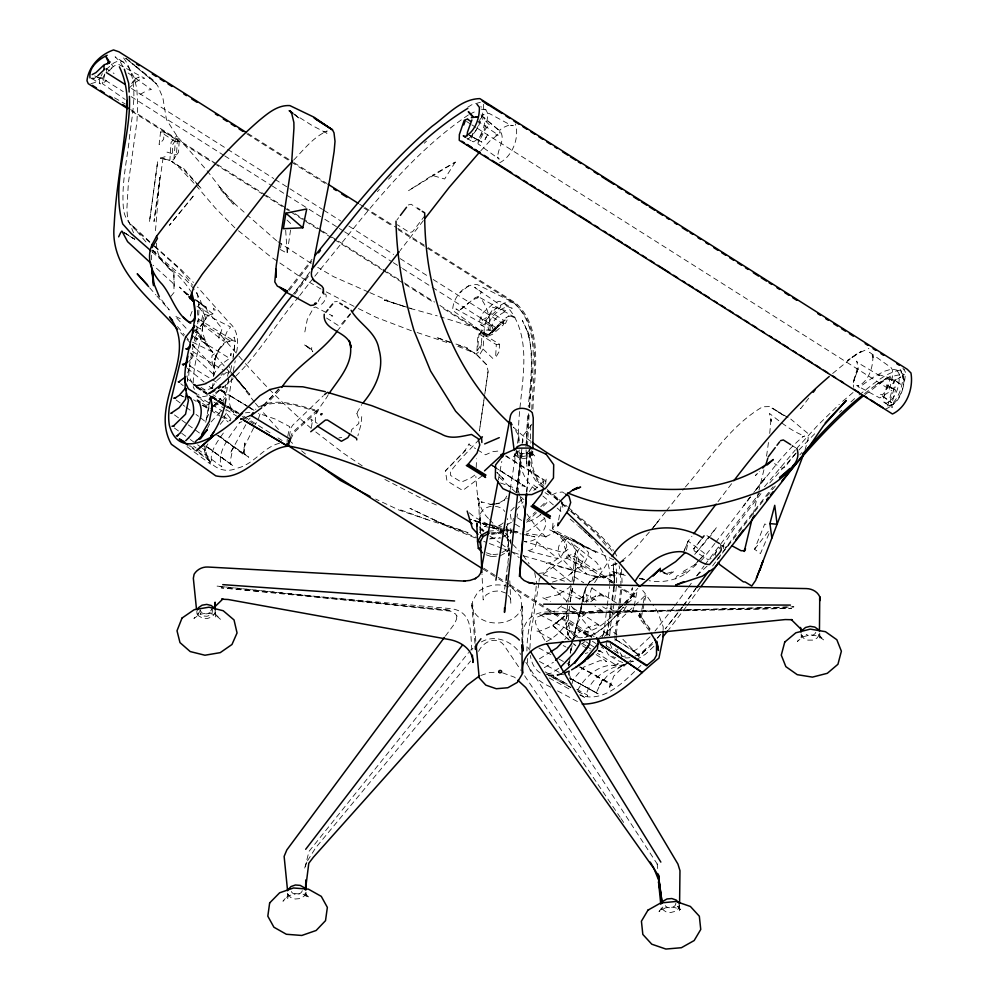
<?xml version="1.0" encoding="UTF-8"?>
<svg xmlns="http://www.w3.org/2000/svg" width="999" height="999" viewBox="0 0 999 999"><rect width="100%" height="100%" fill="white"/><g stroke="black" fill="none" stroke-linecap="round" stroke-linejoin="round"><path stroke-width="0.75" stroke-dasharray="5 3.75" d="M213.586 376.598C213.336 362.974 215.147 346.216 229.345 340.035L235.19 341.146L233.167 356.855M151.486 259.802L151.511 255.132M187.675 380.719L186.95 375M613.935 586.987L612.375 603.608M613.96 585.464L614.123 571.84L614.56 582.892L605.369 577.047L598.039 575.998L589.86 581.131L588.436 583.641M522.689 643.693C520.217 627.335 528.184 612.599 546.191 612.037L791.495 608.379L543.431 613.773L793.918 606.868L543.456 614.535L537.649 616.932L535.239 621.603L536.625 626.548L545.367 641.233M135.627 65.984L153.471 80.282L157.767 85.914L162.849 97.665L166.458 119.593L177.56 136.963L176.473 154.882L173.501 159.815L169.867 160.34L160.452 158.079L166.046 156.443L162.924 159.091L154.008 221.553L159.815 177.335L155.307 232.867M213.811 373.139L213.774 375.424L215.409 357.642L214.56 359.415L219.743 348.726L223.988 344.068L229.708 340.959L229.021 341.196L231.318 341.558L199.126 321.89L198.601 319.468L195.704 324.663M480.232 532.804L480.432 522.302L481.031 527.597L483.978 530.806M606.256 645.554L606.306 642.457M663.136 629.682L663.199 626.785L657.404 611.351L653.021 604.957M103.584 79.258L104.708 75.062M222.864 405.831L223.501 396.628M172.402 153.259L172.702 144.593L176.274 138.948L178.484 137.962L206.718 170.28L233.379 204.395L233.878 202.997L220.067 187.4L218.419 186.988L233.379 204.395M483.578 104.271C483.528 118.494 477.16 134.128 464.435 141.471M525.973 446.94L527.672 412.562M614.035 587.474L613.886 591.533L614.447 584.328M476.211 467.557L476.56 458.728M527.484 446.253L529.158 413.748M479.021 333.966L496.303 344.58L495.591 357.679L499.075 351.685L499.512 344.268L482.092 333.416L479.021 333.966L477.485 350.462L481.431 344.043L482.092 333.416L481.043 329.558L440.122 316.745M164.098 131.868L179.146 141.571L178.559 152.248L174.038 158.304L175.3 141.633L160.564 131.968L159.103 144.593L163.661 139.286L164.098 131.868L160.564 131.968M211.613 388.461L211.676 387.562L211.613 388.461L205.319 382.967M311.75 347.477L311.626 349.6L312.824 351.773L305.269 344.855L311.626 349.6L304.695 345.092L304.945 343.881M539.073 581.418L539.223 579.195L541.47 576.073M530.731 425.112L530.332 443.169M531.805 409.627C532.38 374.85 544.305 328.858 513.798 302.934L425.724 247.153M698.875 560.402L704.058 554.857L704.183 553.096L688.199 541.133L691.932 536.201M538.961 582.954L530.731 633.878L529.807 649.8M532.942 409.053C533.928 374.525 544.642 330.07 516.121 303.309L427.997 247.515M890.459 401.848L890.696 398.826L894.642 387.649L887.437 387.025L891.545 388.686L895.204 387.462L893.943 381.456L894.567 380.144L900.873 376.935L893.943 381.456L892.931 383.766L894.567 380.144L901.785 385.127L894.567 380.144L887.686 379.295L895.604 380.382L889.697 378.534L889.172 383.191L885.676 391.183L882.554 394.742L880.032 394.543L891.682 402.759L881.593 395.204M528.596 413.723L526.361 443.968M529.108 407.679C530.806 378.696 536.95 347.078 522.29 320.317L529.233 335.452L527.847 331.718C533.99 356.231 530.731 381.643 528.234 406.418M526.76 492.357L530.407 448.888M287.225 439.285L287.088 442.145M526.673 491.758L530.307 450.187M569.517 606.368L568.206 621.665L569.855 630.819L574.138 636.001L580.032 637.849L590.559 635.776L584.615 637.574M529.72 407.654C531.443 373.089 542.557 329.195 513.736 302.61L477.347 284.578C464.173 283.379 452.722 297.877 452.659 310.364L484.952 333.853L489.56 333.541L502.497 322.927L505.494 323.476L509.078 315.734L505.869 317.957L510.377 316.071L516.333 318.182L480.132 297.677C488.324 307.467 491.458 322.078 489.597 334.44L505.244 319.955L502.747 320.891L492.095 330.582L496.391 328.346L485.851 336.401L494.18 330.319L482.804 329.995L477.859 336.725L476.635 354.558L486.363 364.473L488.136 371.066L484.89 393.481M616.171 635.451L616.545 643.731M616.308 634.04L620.067 604.607M569.967 657.916L569.243 665.571L569.005 664.435L569.73 665.009L567.045 663.523M614.972 634.427L618.643 606.643M361.75 416.633L360.926 424.787L357.892 435.776M190.285 366.808L189.373 365.122L190.285 366.808L190.459 365.11L187.425 373.501M486.363 364.473L476.635 354.595L480.094 353.971L483.054 349.026L484.153 331.106L482.804 329.995M517.744 493.094L522.39 451.261M620.229 603.134L622.227 585.402M506.356 580.556L507.055 574.4M507.942 566.695L508.304 563.623M509.19 555.906L509.54 552.834M516.458 492.769L521.416 449.612M522.127 443.469L523.014 435.751L532.917 423.052M603.546 634.802L607.005 607.267M226.486 392.37L228.783 378.958M613.861 586.288L606.43 636.251M506.718 577.459L507.08 574.363M516.758 492.27L521.878 448.901L516.545 492.057M609.79 634.74C611.101 610.551 620.304 586.263 615.109 562.05M619.005 603.583L621.016 586.738L620.404 571.291L619.068 565.834M504.632 589.248L508.603 556.855M508.791 555.319L509.552 549.138M510.302 542.969L510.689 539.885M511.625 532.18L512.012 529.083M512.949 521.378L513.336 518.294M607.23 605.781L609.665 586.575M536.238 586.188C534.428 607.991 526.748 629.045 526.923 651.036M766.57 456.106L768.731 440.559M769.73 433.429L771.153 417.507L771.24 421.316L769.355 413.349C780.356 421.915 791.683 431.393 804.782 436.088L802.796 436.675L803.521 436.301C784.552 451.91 770.366 472.402 754.894 491.296M280.544 248.039L281.194 243.531M280.332 249.538L287.175 253.271L290.946 227.297M484.552 395.616L479.42 430.919L484.677 394.967M484.777 394.093L488.136 371.066M606.905 635.988L611.975 606.243M212.275 388.436L213.287 381.531M568.606 665.284L569.043 662.275M570.367 653.246L571.028 648.726M582.617 600.811L584.902 589.909L587.737 584.89M567.607 605.194L565.958 623.101L567.994 634.465L566.433 628.933L580.731 638.324M236.576 352.172C238.686 342.133 237.987 329.782 229.383 322.864L197.54 287.088M311.363 427.647L312.2 422.19L312.35 423.426L310.864 419.105L317.232 423.364M200.112 609.59L199.713 612.162L201.011 614.51L203.659 616.021L206.955 616.271L210.015 615.209L212.013 613.111L212.425 610.539L211.613 608.741A5.694 4.421 -2.6 0 1 206.768 613.823A5.694 4.421 -2.6 0 1 200.337 610.177M215.11 611.413L214.71 613.91L211.813 616.957L207.367 618.506L202.572 618.131L198.714 615.946L196.828 612.524M510.202 489.435L516.258 450.999M517.47 443.281L518.693 435.614L513.486 427.11M187.25 381.606L187.687 378.871M481.431 344.043L480.119 349.6L477.872 352.747L475.536 354.008L466.695 348.451L456.431 344.73M571.903 581.768L572.852 576.81L572.24 575.337L583.741 582.817M232.992 358.766L235.19 341.146L234.141 337.138L233.067 340.334L198.202 318.918L197.24 309.74M573.851 581.243L576.523 557.305L575.312 553.184L576.148 550.486L571.341 542.757L596.316 562.212L601.273 569.093L595.666 569.28L591.083 570.679L564.622 557.067L575.312 553.184L574.313 556.431L614.56 582.892L613.249 564.71L614.56 582.892M586.376 602.497L587.375 596.453L587.524 597.689L586.113 594.417L598.051 601.548M570.242 652.834L570.953 648.613M558.653 519.98L561.6 502.609L563.074 508.029L564.922 510.239M289.385 436.363L290.796 428.047L292.907 425L323.426 395.641M213.774 375.574L214.148 373.501L219.693 365.559L229.595 358.354L196.166 337.774L197.278 339.485L195.717 336.988L196.441 338.611L196.616 337.874L195.742 341.758L192.32 344.493M205.719 422.327L209.503 402.547M570.054 601.885L572.452 588.935L570.354 589.922L568.144 602.185M287.749 436.463L289.585 426.548L274.975 418.968L258.416 413.286M570.054 601.798L573.963 580.731L576.523 557.305L570.404 556.006L563.349 559.665L543.419 574.163M632.417 587.512L631.892 590.359L632.005 588.636L633.89 592.744L633.99 597.777L626.848 603.858M498.326 479.795L501.81 461.413M231.993 377.672C230.856 389.011 225.312 402.834 233.866 412.425L223.664 405.407M233.179 371.553L235.24 360.839M763.923 469.792L758.965 490.222M206.306 419.742L209.84 401.561M304.845 331.918L307.267 319.48L313.661 307.63L315.584 307.018L332.742 316.034L328.958 315.896M686.463 550.062L688.199 541.133L683.628 551.972M571.153 585.864L570.354 591.283L570.004 589.685L588.249 601.685M213.848 367.083L216.633 353.134L222.927 344.081M516.945 516.883L517.557 513.886M227.535 376.286L229.683 366.571M582.092 603.384L573.189 638.96M641.296 617.469L646.028 594.73L652.147 603.671M228.671 379.383L226.91 387.749L225.025 388.249L226.273 382.33M231.643 365.634L230.245 372.227L228.172 373.239M351.136 432.105L351.685 429.607L358.816 423.526L358.716 418.481L356.818 413.324L356.755 415.047L357.467 411.975L361.725 404.595M572.152 645.679L571.191 650.037L567.182 647.714M642.881 604.595L640.259 616.508L638.711 618.793L638.536 614.997L649.825 629.682M643.219 603.109L645.229 593.518L640.259 587.637M486.063 554.77L491.396 556.605L491.845 554.657L499.325 554.008M490.884 532.879L496.878 532.355L497.315 530.407L502.647 532.242M581.318 606.068L573.126 639.822M581.643 604.62L584.09 592.382L586.363 586.55M753.021 514.772L758.591 491.67M581.805 606.768L579.745 616.907L579.345 615.634L558.903 605.631M480.457 118.319L476.623 129.42L471.715 135.514M887.162 384.915L883.478 398.601L884.053 402.347L892.357 407.617L891.77 403.896L895.554 389.947L886.75 384.977L894.517 389.622L891.895 390.846L887.736 405.644L888.061 409.665M633.841 607.342L631.955 614.26L631.793 612.749L622.914 607.105M634.215 605.956L637 591.383L622.414 605.357M592.12 587.449C589.547 592.345 588.96 599.45 595.042 601.91M585.751 588.661L583.304 601.61L582.854 600.299L549.6 585.851M571.928 683.853L573.151 679.52L583.978 666.97L599.899 660.651L606.655 661.438L595.217 653.995M679.582 904.882L678.496 908.553L675.212 911.363L670.591 912.537L665.883 911.787L662.349 909.29L660.938 905.731M258.454 418.781L260.602 412.187M472.964 133.304L471.516 137.737L471.553 141.134L473.364 141.833C483.366 136.938 487.287 124.051 487.849 113.636L485.914 109.853L480.769 106.593M804.969 450.349L808.228 438.324L807.417 433.042L790.746 419.068M701.31 539.21L693.693 548.901L702.984 537.4M569.78 630.606L566.683 637.399L564.735 639.497M577.697 690.222C585.039 676.56 600.162 662.612 617.107 665.759L597.365 653.234M306.893 862.025L304.445 869.217L309.016 851.373L468.568 652.584M290.16 438.049L292.345 432.579L317.932 409.403L315.946 410.127C296.865 405.169 272.939 395.517 255.482 409.415M769.005 533.628L760.451 553.583L754.582 549.25L764.722 523.976L767.657 524.987M684.19 550.611L688.199 541.133M675.486 578.97L676.685 576.198L686.051 571.64L686.226 573.314C675.361 580.531 661.862 583.091 649.088 580.681M532.817 451.785L531.256 455.357L527.609 457.892L522.864 458.691L518.306 457.554L515.134 454.782L514.522 452.335M290.734 439.398L293.818 432.742L319.156 409.99L317.183 411.488C299.176 406.718 278.821 398.426 260.614 406.943M207.904 443.906C203.646 448.688 206.93 456.768 209.503 459.902L198.439 451.885M245.816 424.65L230.357 453.159L232.979 447.952L230.207 461.251L231.056 464.285L206.106 446.128L233.354 466.071L205.22 445.654M573.426 639.86C577.16 630.419 588.124 627.31 596.94 624.687L600.586 626.061L569.817 605.856M552.36 582.08C559.964 579.857 568.918 577.272 573.576 570.392L570.978 573.975L573.476 569.967L574.338 559.44L574.413 560.127L573.463 558.229L604.07 578.321L597.052 576.972L597.789 576.823L589.597 582.017L587.287 586.001M253.696 427.747L244.118 447.29L243.456 452.709L244.83 442.944L244.118 447.29L244.955 455.606L218.244 435.389M207.38 428.459L210.14 423.014M573.526 639.01L574.787 636.525L579.308 637.874M307.555 860.726L315.709 847.739L470.616 660.976M594.605 582.667L609.452 559.89M601.997 637.674L604.52 631.53L609.79 635.639L603.346 631.38L604.57 632.217M104.895 73.976L102.71 78.022L102.26 83.541L125.187 99.488M255.057 424.962L256.418 422.49M208.754 414.235L205.057 421.391L199.775 417.195M626.311 606.356L623.051 611.9L616.57 615.534L602.647 606.718M506.78 496.116L504.045 500.724L507.33 498.251M505.931 527.897L507.842 524.662L507.367 518.531M506.593 533.429L510.314 527.147L510.739 536.326M501.785 552.634L505.482 550.549L508.653 545.204L506.668 526.923M500.199 555.844L507.417 551.785L509.665 548.014M305.944 892.944L303.908 896.378L299.95 898.601L295.142 899.013L290.759 897.514L287.987 894.492L287.712 892.007M226.323 413.124L224.425 416.296L225.225 419.28L228.159 421.94M529.408 491.583L533.803 484.503L533.941 485.464L538.873 488.648M455.232 162.125L444.655 178.996L432.205 175.387L408.441 190.734L455.232 162.125L432.205 175.387M209.603 402.147L208.142 405.182L200.499 398.926M210.389 400.936L213.536 396.079L223.389 386.675L222.153 387.337L223.838 386.7L219.905 384.315M223.351 433.042C217.794 440.996 208.067 453.509 212.263 462.687L189.061 445.979M722.04 546.952L733.653 529.433L760.963 493.606M482.38 475.699L462.712 490.509L446.978 480.869L445.354 470.904L464.847 450.699L469.13 443.768L469.28 444.73L475.536 448.601M328.259 394.692C323.963 403.384 311.201 414.423 316.621 424.9M568.081 620.067C562.862 630.444 553.796 638.686 542.994 643.231M192.108 311.376L190.359 315.684L191.096 318.306M211.651 387.824L216.895 380.482L225.911 372.764L227.747 372.24L226.96 372.452M587.237 585.339L591.57 579.27L599.512 575.874L607.567 578.146M682.679 606.893L665.284 628.883L682.105 607.217M683.541 605.694L695.891 588.723M682.991 606.006L696.315 587.737M673.663 607.317L654.957 631.143M674.575 606.068L687.424 588.511M688.348 587.262L692.02 582.255M696.603 575.986L703.933 566.071M686.188 606.805L668.643 629.757M687.1 605.556L699.937 588.036M712.624 565.946L732.954 538.061L773.101 486.8M445.392 636.101L454.657 623.601L456.68 618.781L456.568 614.51L457.005 616.445L455.581 613.973L450.512 611.188L216.683 586.063L450.986 610.439L221.141 587.824L450.686 608.603C474.488 611.538 469.717 634.902 472.165 652.185M230.994 418.806L229.096 420.904M704.844 564.847L759.789 492.782M310.002 271.84L293.419 293.981M294.767 294.28L309.69 274.675M294.368 293.044L309.702 272.964M396.878 220.03L398.638 217.707M718.006 501.648L731.992 483.179M424.987 215.534L412.624 231.706L409.677 232.567L397.365 224.763M795.429 453.546L784.827 467.407L781.892 468.269L774.5 463.586M819.367 634.952L816.882 638.211L812.662 640.109L807.829 640.134L803.696 638.274L801.348 635.039M808.728 398.164L800.649 408.703L799.962 406.131M750.524 496.79L715.833 542.195M755.256 490.621L765.659 477.047L753.783 492.482M716.995 560.027L764.822 498.738M754.582 549.25L769.305 530.094M288.349 289.722L312.013 259.278M289.198 290.384L311.738 261.351M423.376 220.579L400.137 250.574M298.763 296.84C270.492 329.445 250.137 371.153 212.725 394.518M299.7 295.629L311.913 279.845M714.884 543.419L702.559 559.215L699.063 562.237M337.113 331.256L350.474 314.235M665.396 512.05L652.072 528.858L658.129 521.515L653.271 527.36M666.345 510.851L684.44 488.161M625.124 605.044L634.677 593.019L624.213 605.993M314.797 276.236C361.8 219.156 406.393 156.868 468.394 114.935M685.389 486.963C709.515 459.115 730.306 425.711 762.674 406.793L770.192 406.568L783.99 415.534M279.745 389.86L263.511 407.505M623.251 607.18C613.861 618.119 604.108 629.72 590.646 635.739L602.784 628.321L613.998 617.819L623.101 607.367M694.692 554.408L716.508 527.435L710.863 535.501L694.792 554.383M170.841 296.391L174.001 292.495L173.876 272.877L166.721 266.283L173.876 272.877L174.251 286.613L172.715 282.929L153.097 265.197M278.771 389.023L263.611 405.532M566.271 602.147L568.968 597.664L571.078 596.203M568.269 614.635L566.046 618.156L594.143 636.6M220.155 424.425L223.127 420.816L225.974 419.056L221.266 416.833M769.767 482.954L798.001 451.048M766.733 496.428L775.349 486.001M478.558 651.398C482.754 642.057 496.278 635.414 503.771 644.917L521.153 670.641M223.052 400.299L225.374 397.502M649.387 532.017L629.57 554.782L620.404 561.763M764.497 486.7L795.366 449.875M566.333 628.171L568.481 625.599M350.362 313.536L340.921 324.75L338.124 325.387L325.761 317.557M516.183 510.152L523.214 501.81M657.604 637.899L660.489 634.527M570.704 585.614L568.806 587.824L557.629 595.092L559.028 594.505L544.692 598.126L542.557 597.627L550.736 601.623M657.167 638.286L660.227 634.765M533.778 490.459L546.203 478.721L545.554 484.74L545.054 480.432L506.006 455.781M278.609 389.21L262.774 405.969M623.9 603.596L637.899 588.336M799.874 454.832L801.922 452.522M377.36 191.708L379.383 189.423M188.736 361.588L192.32 357.592L191.546 359.415L193.431 351.885L194.106 352.809L192.72 351.598L224.338 370.841M473.851 299.413L477.272 297.964L481.68 291.933L481.718 292.757L474.612 287.237L500.786 305.444L500.611 307.068L481.993 323.339L455.944 308.941L458.104 310.077L461.288 308.953L468.956 302.697M799.013 449.925L816.882 431.518M211.114 421.928L220.954 411.126M796.39 448.751L817.744 425.337L839.297 404.308M212.038 407.942L220.767 398.401L213.561 405.819M480.806 150.774L490.022 140.797L498.963 133.916L495.529 135.015L498.476 135.152L477.41 120.991M210.652 610.814L213.736 607.467M683.141 571.478L694.73 564.847L698.451 560.851M622.852 604.72C611.95 616.133 600.536 630.244 583.841 632.167L578.046 630.381L589.997 637.225M694.73 564.847L697.839 561.513M700.324 558.853L704.058 554.857M640.921 665.434C625.037 680.494 603.995 704.17 579.67 694.854M388.511 179.183L391.72 175.774M293.619 160.127C303.983 149.575 313.261 137.038 327.21 131.019L323.351 132.205L326.985 133.254L311.925 125.399L293.781 113.886M514.248 507.305L509.927 511.8L511.538 521.753M518.581 502.809L524 497.19M105.882 69.618L114.098 62.737L119.143 60.614L123.339 62.05L128.359 67.045L133.941 77.06L136.826 88.599L137.75 105.894L136.913 121.915L128.384 183.004L126.873 209.041L127.622 218.756L133.554 232.817M757.467 473.401L755.369 475.524L759.69 471.665M215.072 406.206L220.667 400.112L222.215 400.424L212.924 394.742M248.052 420.179L250.125 418.082M479.295 439.423L458.841 461.051L450.387 471.528L450.686 475.512L461.376 482.105L470.729 478.022L475.524 474.587M526.823 520.217L535.389 511.925M540.734 506.743L546.078 501.56L546.903 502.659L541.558 507.842M526.585 522.34L537.275 511.988M568.006 549.363L563.523 552.672L524.413 541.545C534.94 542.794 543.781 533.941 545.929 524.15L544.73 518.244L540.109 514.11M604.432 636.463L608.778 632.242L610.002 629.183L633.641 606.568M627.422 662.886L613.711 676.211L609.165 688.96L610.264 683.091L610.214 684.178L609.802 683.091L580.481 667.17M128.846 88.387L134.103 83.329L141.034 78.784L144.743 78.347L118.569 64.336L115.022 65.434L109.091 69.655M621.303 606.43L616.808 610.726L613.985 611.051L607.342 607.092M634.765 605.494L646.028 594.73M424.275 143.244L426.473 141.171M650.112 636.813L637.175 648.963L630.731 652.846M653.945 646.278L645.329 654.345L636.301 659.74M568.818 609.515L566.645 611.538C561.825 622.252 549.25 627.534 538.861 631.418L536.663 631.006L553.921 640.446M697.002 575.461L707.242 565.983M221.054 375.337L223.189 373.376M839.522 412.375L841.795 410.289M850.923 401.948L855.481 397.777M652.784 642.469L641.608 652.509A51.523 22.989 -58.7 0 1 635.102 656.043M832.642 373.501L855.681 354.533L868.88 348.439M652.335 644.243L638.211 656.905M686.226 573.314L697.889 563.249M468.731 285.689L460.177 292.732M842.681 401.311L853.021 392.52M107.967 71.404L112.35 67.845L113.936 67.595L111.351 64.098M859.053 394.942C872.889 384.915 886.613 370.579 904.57 369.618M544.592 518.406L528.096 531.181L526.71 531.356M864.522 393.618L872.776 387.225L890.546 376.061L874.924 385.352L887.924 377.372L876.672 374.026L879.407 375.549L857.254 362.35L856.68 361.114C859.777 370.105 851.735 378.309 853.658 387.3M590.746 601.76L600.499 594.243L602.634 594.193L616.583 603.071M460.389 309.653L475.324 297.577L480.082 296.029L477.272 297.964M561.663 605.681L555.244 610.839L541.583 615.022L538.873 614.223L575.199 633.179L575.636 634.502L575.162 632.991C575.824 623.476 580.656 614.785 590.109 611.813L589.422 611.975L600.661 610.264L603.896 611.975L594.767 605.968M627.06 663.136L631.98 659.377M470.517 650.162L472.939 648.326M599.725 637.187L609.989 629.432L617.007 634.802M865.134 394.493C877.022 386.7 888.973 373.551 904.32 374.812L896.827 370.067L891.732 369.056L883.74 371.466L872.826 377.535L858.765 387.649M540.571 514.835L535.089 518.793L525.736 522.864M581.393 644.143L584.939 641.583M523.588 555.831L574.637 570.591L581.78 563.661L584.128 557.629L565.347 539.26L554.745 532.33L544.28 537.437L546.228 536.65L526.423 533.191M198.239 305.232L200.424 303.708L202.06 304.071L206.069 307.105L208.242 314.148L203.521 323.526L199.788 326.873L196.004 326.136M558.653 668.331L552.559 672.577L548.526 673.95M152.285 252.173L153.734 251.199L155.332 251.985L152.772 250.399M93.831 78.571L95.742 77.36M249.95 415.459L240.472 419.642M539.385 658.878L549.425 652.584M467.744 107.218L471.69 104.795L480.531 102.21M728.096 545.679L725.112 547.477L727.097 547.215L722.764 545.691M469.73 114.148L477.497 110.477M544.305 667.657L553.421 662.275M494.88 503.983L489.06 504.483L497.789 503.733L507.055 498.339M140.085 94.43L145.404 91.421M502.485 530.906L497.989 533.429L491.171 534.015M504.645 530.057L498.439 533.553L490.884 534.203M502.397 537.187L510.539 532.604M626.723 663.573L618.693 667.544L623.95 664.797L608.041 674.887L599.4 685.364L602.372 679.932L596.965 691.296L597.127 694.168L596.865 693.169L568.881 677.547L598.126 693.83L569.905 678.483M252.223 414.585L246.366 417.719L240.422 419.043M584.465 601.96L595.804 596.041L595.192 596.191L601.81 595.654L605.456 596.952L590.122 586.975M506.98 524.562L512.362 521.878M619.38 562.899L625.674 559.865L611.488 565.671L616.957 563.948M630.269 662.125L632.792 660.913M621.753 665.896L625.486 664.16M885.763 408.991C899.662 403.184 905.406 385.814 905.319 371.815L902.884 368.156M561.962 673.751L559.215 675.012L547.939 675.611M561.625 673.201L556.331 675.024L550.112 674.949L568.206 684.615M637.212 655.669L639.66 654.595L614.997 639.06L639.56 655.307M497.789 503.733L499.612 502.997L491.058 504.458L481.118 501.76L482.017 502.622L477.372 497.552L479.395 508.578L478.758 502.959L479.657 527.097L483.141 530.894M481.418 641.895C495.442 633.94 512.899 641.433 520.779 654.507M499.637 162.762C512.499 156.381 519.855 137.075 515.309 123.913M480.819 675.474L489.085 672.677L497.24 672.015M241.87 421.753L239.198 422.602L239.872 422.377C231.556 433.853 215.222 453.009 221.828 466.82L197.303 448.901M624.5 664.435C608.216 667.682 591.982 676.623 586.613 693.356L587.649 696.191L587.212 694.979L576.348 689.06M504.545 535.639L507.992 539.398L510.377 538.686L511.001 544.143M213.024 387.949L205.17 390.247L200.012 389.61L207.867 394.48M667.245 573.314L674.562 571.191L668.531 574.9L663.099 572.115M585.227 653.471L587.874 652.722M408.291 204.97L411.101 204.246L416.046 207.38M207.417 395.754L203.446 396.69L198.077 394.655M562 674.1L554.195 675.848L548.551 675.724M591.396 575.611L601.56 576.835L612.287 574.512C599.625 579.17 582.779 576.398 575.424 564.335C570.866 557.43 557.13 544.043 569.03 537.137L586.5 547.002L614.71 560.277M196.965 306.78L197.939 306.593L208.928 313.336L215.896 320.916L222.115 328.534L218.943 338.224L219.28 333.366L237.962 355.107M621.403 656.755L625.574 655.956M630.931 661.8L633.716 661.276M617.007 563.536L612.986 564.235L617.232 563.686M464.847 450.699L465.559 450.574L445.354 470.904M148.801 89.96L151.436 89.523L128.034 72.939M565.347 539.26L564.335 539.423C558.416 542.994 556.843 549.787 559.59 555.981L572.589 569.967L574.637 570.591M601.56 576.835L623.426 574.225L611.438 571.49L628.671 576.386M279.47 443.306C263.274 447.003 253.783 464.685 236.9 468.231C220.08 475.924 202.497 461.151 204.108 443.544M338.898 437.874L341.72 437.475M497.789 451.098L492.382 451.723L485.526 454.807L476.785 449.388M538.686 573.401L543.531 572.864L551.223 566.108L570.891 581.905M245.467 412.824L249.875 412.337M220.579 411.151L222.24 410.976L203.621 399.6M496.303 344.58L499.512 344.268M488.523 531.168L497.315 530.407M490.571 538.249L499.363 537.499M489.485 538.948L501.036 537.949M491.396 556.605L497.265 556.106M577.372 567.644L579.707 567.444C584.515 563.911 587.687 558.341 588.536 552.447L580.394 544.143L570.704 537.524M334.49 301.785L337.325 301.573M90.859 83.679L95.13 82.467L100.862 77.447L123.264 91.633M175.3 141.633L179.146 141.571M482.13 319.867L485.339 318.481L489.435 314.323L492.22 310.302L492.257 307.168L506.843 310.826C500.324 313.823 493.181 318.818 491.82 326.348L492.882 328.396L482.13 319.867L481.031 317.595L481.406 318.506M521.828 485.914L524.388 485.939L497.29 468.756M439.835 305.394L485.889 334.565L489.085 334.74L497.415 328.571L434.178 288.524M489.797 524.7L501.486 526.361M598.339 650.873L600.836 651.248L598.326 650.786M481.293 109.141L485.914 109.853M502.609 672.851L514.51 677.197L516.745 679.258M511.463 530.769L484.515 526.423L501.311 529.907M512.962 531.006L520.442 532.217M404.458 306.556L384.465 300.075L407.58 307.355M502.834 530.219L521.153 534.015M522.677 534.328L534.89 536.863L526.161 534.615M639.185 578.583L643.693 579.52M598.176 650.824L600.524 651.336M410.164 308.416L437.25 315.846M160.452 158.079L169.867 160.34L171.066 142.457L176.386 135.964L177.56 136.963M639.884 578.246L644.13 579.32M513.798 302.934L508.491 301.561C495.729 305.507 484.016 318.007 484.09 331.893L485.889 334.565M501.436 528.221L489.697 524.937M502.897 528.596L511.613 530.856M513.074 531.231L520.342 533.104M639.735 578.284L646.653 580.107M167.008 152.11L176.473 154.882M488.211 524.512L469.018 518.906L486.388 525.099M542.994 574.687L567.457 582.03M411.401 330.744L376.361 317.432L355.407 307.068M417.145 332.517L450.337 343.619M193.394 329.845L195.479 330.494L198.326 328.521L202.797 323.664L205.432 317.832L203.958 313.224L197.939 306.593M384.465 300.075L407.442 307.405M408.878 307.867L411.75 308.791L408.966 307.829M450.237 342.108L435.901 337.287L450.561 342.607M455.969 344.031L467.432 347.889L466.695 348.451L474.475 353.009L457.592 346.216M427.822 519.78L399.263 510.152L375.649 499.063M496.878 532.355L503.683 534.702M486.388 552.784L491.845 554.657M506.018 593.119L499.425 590.859L492.195 591.483L486.238 594.83L483.166 599.999L481.993 574.05M500.487 482.967L512.762 487.312M492.182 527.16L502.322 530.781M486.688 525.162L472.527 519.942M492.382 527.21L503.758 531.293M502.185 548.364L483.753 541.396M503.608 548.876L512.112 551.935M513.536 552.435L519.205 554.47M400.674 509.927L429.133 520.279L468.044 532.629L435.414 520.891L476.398 537.437M480.581 324.588L489.148 330.082L488.061 327.747C488.686 317.37 498.264 309.64 507.467 306.543L512.2 308.291L503.946 303.059L499.138 301.248L493.868 303.221L483.678 312.075A9.778 4.495 -59.2 0 0 479.732 321.241A9.778 4.495 -59.2 0 0 482.767 325.237L487.687 322.003L494.468 328.646L503.571 320.192L495.279 314.91M662.936 572.777L668.531 574.9L663.211 571.94M96.691 76.748L106.518 80.619L101.748 83.941A9.778 3.746 -56.2 0 1 102.435 73.651M606.405 651.111L608.503 654.894L615.821 657.841M475.224 537.912L449.675 527.46L409.94 508.354L444.33 524.487M622.777 662.587L616.683 660.052L608.503 654.894M884.053 402.347L886.163 403.246C896.727 398.813 899.674 384.578 899.312 374.188L896.827 370.067M368.494 292.033L333.441 276.598L317.732 267.345M369.892 292.645L388.112 300.674M436.338 505.007L422.49 498.913L384.852 479.433M180.057 395.154L182.879 396.403M202.61 405.232L209.665 408.379M181.443 395.779L184.203 397.04M202.185 405.219L210.477 408.991M94.718 75.874L103.809 80.282M192.582 342.17L215.247 353.346L212.138 355.382L211.538 359.053L213.361 367.395L192.707 344.73M354.021 306.368L322.377 289.847M180.394 318.793L174.975 316.096L187.113 329.37M196.641 326.91L200.699 328.946L198.888 328.596L195.779 336.588L196.229 339.335L193.182 336.014M579.432 666.957L609.802 683.091L612.325 685.489L579.158 666.445M470.317 135.939L481.905 142.095L469.093 135.015L480.344 141.446L480.669 138.337L485.651 128.859L487.999 126.186L490.01 125.424L484.59 120.092L482.305 119.081L480.681 113.074M488.349 524.487L474.6 517.157L469.305 512.824M550.774 687.225L542.569 682.816L532.28 675.237L527.747 664.435L527.385 658.478M557.604 690.896L579.482 702.659M613.211 583.129L608.191 580.407L612.012 582.829M563.211 645.541L565.859 646.99M577.809 691.308L582.617 693.943L578.608 691.733M545.129 671.877L568.044 684.502M570.604 687.324L546.578 674.088L571.016 687.562M549.188 677.996L572.165 690.646M580.282 695.117L585.689 698.089L580.906 694.904M538.873 647.951L550.948 654.632M559.003 659.078L565.709 662.787M539.423 661.45L563.561 674.787M114.523 97.815L125.35 104.021M788.074 417.52L772.052 408.191L786.438 417.17M321.041 289.061L299.787 276.548L270.192 256.381L238.349 230.657M311.188 263.486L277.897 241.671M616.97 585.164L628.508 592.107L629.944 591.783L636.176 598.139L618.369 586.863M248.589 406.98L255.22 411.001M247.003 406.069L227.273 394.068L247.252 406.168L227.897 394.368M248.314 406.88L254.895 410.876L248.526 406.98M189.81 365.946L210.752 378.721M212.05 379.52L218.594 383.516M196.965 395.542L202.285 398.788M187.737 379.32L194.368 383.379M200.999 387.437L207.63 391.496M214.036 402.135L224.638 408.653M225.974 409.478L239.236 417.632M240.559 418.444L244.53 420.891M124.613 233.004L134.853 239.335M202.422 403.359L210.14 408.129M215.272 411.301L230.707 420.829M193.544 399.737L196.179 401.373M202.785 405.432L209.378 409.503M210.702 410.327L219.942 416.021M209.178 395.304L223.589 404.233M224.9 405.045L237.999 413.174M91.746 78.434L99.838 83.491M122.053 231.418L136.576 240.484M591.683 637.062L583.841 632.167L591.508 637.137M105.769 68.282L114.086 73.514M466.808 138.137L471.553 141.134M466.545 121.491L470.504 123.988M471.815 124.825L475.774 127.335M477.085 128.159L891.895 390.846M791.97 445.429L795.691 447.789M247.814 133.404L292.532 161.726M293.843 162.562L326.723 183.379M359.603 204.208L363.549 206.706M364.86 207.53L396.428 227.522M397.752 228.359L426.685 246.678M246.928 133.916L327.123 184.703M363.923 208.017L392.857 226.336M398.114 229.67L424.4 246.316M123.339 62.05L115.097 56.818L120.18 61.738L124.376 69.256M131.443 88.424L226.298 148.489M227.622 149.326L273.738 178.534M275.05 179.37L322.477 209.403M323.801 210.24L340.934 221.079M348.838 226.086L393.631 254.458M400.212 258.629L427.884 276.149M433.154 279.483L502.984 323.701L503.571 320.192L503.571 324.638L492.944 334.028L488.748 335.976L485.639 335.352L440.909 307.018M131.169 96.641L223.389 155.045M224.7 155.869L270.816 185.077M272.128 185.901L323.514 218.444M324.825 219.28L337.999 227.622M339.323 228.459L343.269 230.956M344.593 231.793L392.02 261.825M393.331 262.662L401.236 267.67M402.56 268.506L432.854 287.687M130.607 109.565L216.134 163.724M217.445 164.56L264.822 194.568M266.134 195.392L285.876 207.892M287.188 208.729L289.822 210.389M295.092 213.724L321.403 230.394M322.727 231.231L330.619 236.226M331.93 237.063L337.2 240.397M338.511 241.234L385.889 271.228M387.2 272.065L402.984 282.068M404.308 282.892L434.565 302.06M131.668 111.189L213.262 162.862M214.573 163.686L261.95 193.694M263.261 194.518L283.004 207.018M284.315 207.854L289.573 211.189M290.896 212.025L318.531 229.52M319.842 230.357L333.004 238.686M334.315 239.523L381.693 269.518M383.004 270.354L434.328 302.847M706.93 535.626L709.427 537.212M505.681 456.093L542.744 479.557L544.343 485.801M564.572 493.381L562.35 491.983L556.942 492.594L549.974 495.829L545.042 492.644M124.425 232.655L134.615 239.111M492.12 465.484L495.991 467.932M517.407 517.769L522.127 520.754M515.334 524.15L524.175 529.757M505.482 550.549L507.417 551.785M197.515 386.925L206.743 392.769M212.013 396.116L226.523 405.294M227.847 406.131L238.386 412.812M243.669 416.158L271.353 433.691M277.947 437.862L284.54 442.045M483.666 568.131L496.853 576.485M498.164 577.322L508.716 584.003M510.039 584.84L591.795 636.613M606.293 645.791L622.127 655.819L617.544 649.1M196.216 387.475L206.743 394.13M212 397.465L226.473 406.63M227.784 407.455L236.988 413.286M242.257 416.62L255.407 424.95M482.979 569.03L497.452 578.184M498.763 579.02L507.967 584.852M509.29 585.676L589.535 636.488M196.878 386.913L207.168 393.481M212.312 396.753L226.448 405.781M227.735 406.605L239.31 413.986M490.834 464.66L493.381 466.296M494.655 467.12L525.262 486.763L497.514 468.743M496.253 467.932L492.47 465.472L493.281 467.757M582.092 643.331L585.913 645.804M587.187 646.628L590.996 649.113M567.919 633.816L569.78 637.462L572.315 639.123M582.492 645.729L590.122 650.686M592.32 641.171L596.116 643.656M601.198 646.952L603.733 648.613M585.926 641.745L589.835 644.305M590.421 644.692L593.731 646.865M598.925 650.287L602.834 652.846M195.779 299.925L202.06 304.071M198.476 185.377L183.042 167.795L182.305 168.356L171.753 161.301L182.305 168.356L201.561 188.886L199.5 186.538M362.262 465.884L343.394 453.184L314.797 431.193M195.916 300.224L206.069 307.105L196.516 300.499M276.636 240.796L247.527 215.247M195.592 386.089L207.08 393.993M212.188 397.502L222.39 404.533M479.782 528.995L483.566 531.618M489.86 535.976L499.95 542.944M501.211 543.818L509.79 550.137M216.296 434.702L248.751 457.217L218.356 435.427M174.4 428.022L180.507 432.43M181.731 433.316L189.048 438.598M190.272 439.485L196.378 443.893M197.59 444.767L201.261 447.415M202.485 448.301L205.132 450.437L204.708 447.465M530.993 441.408L521.316 434.415L512.712 426.536M174.45 414.922L180.744 419.468M182.005 420.379L187.038 424.013M188.299 424.925L199.625 433.116M189.835 445.666L197.215 450.999M176.124 399.975L184.84 406.318M186.089 407.23L191.059 410.851M196.041 414.473L198.526 416.283M193.631 446.216L196.079 448.014M187 446.628L210.464 464.098L205.27 452.547L204.82 446.428M293.956 114.261L299.925 118.794L293.431 113.711M180.719 383.716L183.192 385.614M196.791 396.079L199.263 397.977M510.964 551.073L519.205 557.679M540.147 672.889C534.39 669.093 531.131 662.15 530.432 655.406M126.111 58.354L134.44 65.022M195.517 299.75L212.862 313.911L215.185 309.777L213.499 308.229L212.862 313.911L209.99 314.722C196.079 324.338 204.196 341.358 212.512 351.898L195.217 329.895M187.225 368.194L204.108 381.98M288.773 440.172L294.605 445.005M301.623 450.811L306.293 454.682M125.724 58.254L156.244 83.641L125.961 58.441M542.869 496.028L555.931 507.08M557.117 508.079L563.061 513.099M570.192 519.118L577.31 525.137M547.227 489.547L557.829 498.526M559.003 499.525L567.245 506.518M568.431 507.517C583.953 521.191 601.211 533.641 613.536 550.461M547.464 490.846L560.464 501.885M561.65 502.897L566.383 506.905M571.103 510.926C585.689 523.488 601.361 535.501 612.337 551.51M188.224 294.593L179.333 287.038L187.8 295.704M171.753 161.301L180.444 168.719L195.13 184.49M547.04 491.221L560.077 502.36M561.263 503.384L569.567 510.464M570.754 511.488L596.141 533.878L608.416 548.551M568.955 639.797L552.822 625.786L564.497 616.071L552.847 625.436L568.968 639.685M152.36 250.175C170.629 269.28 201.923 284.553 203.446 314.323C203.321 338.986 192.308 362.325 193.282 387.025L194.43 389.398M149.825 242.42C140.022 232.942 125.762 224.625 123.576 210.015C121.254 187.525 125.961 164.972 128.908 142.745C131.306 115.322 141.359 81.868 123.389 57.63M154.445 246.478L179.82 269.28L192.57 285.127M152.085 251.823C165.684 264.161 180.894 275.549 190.722 291.333M149.838 241.758L131.056 224.3L147.927 244.28M154.47 245.841L181.443 269.905L193.431 282.467M311.226 428.446C287.612 408.204 265.384 386.363 244.917 362.949M583.054 530.219L586.438 533.254M587.562 534.253L589.822 536.276M569.78 637.462L572.902 640.259M515.834 492.407L497.027 475.112M520.454 496.54L523.926 499.637M233.878 202.997L246.391 214.223M542.694 487.425C530.382 478.933 527.609 463.299 527.547 449.288M190.172 352.872L213.798 374.662M578.496 526.148L586.363 533.329M536.001 489.91C523.663 480.831 518.294 464.897 519.13 449.95M503.946 303.059C540.596 339.897 514.522 398.701 519.055 443.893M287.05 220.067L291.396 224.238M483.054 349.026L492.794 358.416M550.936 585.576L567.382 601.86M234.815 227.797L215.222 207.917L196.179 185.614M622.864 639.273L637.737 654.682L638.935 658.716M278.496 429.445L261.338 410.402M180.682 332.742L183.816 336.039M186.975 339.36L191.184 343.793M192.233 344.892L196.441 349.325L192.457 344.53M488.411 518.469C477.26 507.792 476.86 490.796 475.861 476.398M489.485 519.592L510.739 542.145M512.862 544.405L519.043 550.973M523.164 555.344L529.183 563.811M229.92 372.639L194.355 330.994M230.969 373.751L245.554 389.31L232.043 373.364M545.953 537.2L535.701 526.123L526.91 513.973M588.611 535.377C602.547 547.402 612.15 564.722 609.652 583.566M505.319 533.166L510.377 538.686M479.532 532.192L482.567 535.501M508.104 595.404L510.189 597.677L510.826 603.284L509.715 578.858M194.905 329.72L206.418 342.245L195.429 329.508M571.216 606.068L595.167 634.79M238.961 356.218L243.918 361.825M149.638 287.799L155.844 294.805M156.868 295.966L169.281 309.977L160.215 298.039M545.104 488.848C532.854 479.37 529.495 463.811 530.357 449.1M544.018 486.213C533.316 477.622 531.068 463.561 531.456 450.611M152.884 250.15L167.32 266.171C159.678 260.889 156.806 251.998 156.368 243.119M230.107 371.079L249.85 394.468L231.968 372.977M177.497 326.548L184.478 334.94M185.477 336.139L188.461 339.735M254.445 402.098L233.828 375.412M255.432 403.284L260.352 409.215M230.369 418.319L226.398 413.324L225.961 410.339M649.537 630.943L640.134 619.068L639.597 613.324L640.034 615.359L651.46 630.806M614.348 551.623L618.456 559.153M524.625 675.786L620.179 817.294M621.053 818.581L623.663 822.439M719.005 558.628L718.144 557.342L718.568 558.566M525.861 662.312L657.18 863.948L657.704 868.456M527.971 647.427L529.607 650.087M615.596 648.801L619.093 654.495M192.382 383.354L188.774 375.986C189.273 347.577 204.708 319.73 196.528 291.358M610.139 643.593L612.1 648.838M519.717 495.916L518.181 489.835M520.204 497.302L524.05 508.341M529.283 449.163L529.92 451.685L528.833 454.145L526.336 455.881L523.064 456.431L519.93 455.644L517.744 453.746L517.107 451.223M570.267 678.483L570.554 679.745L569.305 671.116M516.733 450.224L518.306 457.554L516.808 450.299M534.715 572.602L536.625 583.291M657.18 863.923L657.642 867.944M518.681 435.589L519.517 443.381M720.666 544.33L720.916 546.478L710.576 558.853L707.767 559.465L694.18 550.861L693.905 548.289M679.045 904.27L679.557 911.875L679.145 908.166L676.385 905.156L680.731 909.627L673.488 907.129L665.509 907.816L658.953 911.5L663.311 906.28L661.288 909.702L661.113 905.856M507.992 539.398L508.653 545.204M475.824 641.271L472.415 601.248L477.897 592.007C487.749 583.741 502.072 582.642 513.224 588.96L520.679 597.077L521.815 607.105L521.99 642.994M506.905 527.072L508.666 555.956M474.975 643.331L471.603 602.497C472.252 629.32 518.481 629.745 522.539 604.333L522.877 643.294M285.677 230.257L287.175 253.271M569.08 672.777L569.268 675.774M614.822 635.888L615.172 641.633M819.717 633.091L819.942 638.211L818.543 634.665L824.163 640.259L818.306 636.113L810.501 634.865L802.859 636.813L797.389 641.458L802.484 635.401L801.398 639.048L801.173 633.928M621.478 569.18L622.09 582.454M532.692 451.148L532.867 454.982L530.531 451.76L535.352 456.568L528.496 453.496L520.491 453.534L513.486 456.668L517.407 451.823L514.935 455.069L514.86 458.791L514.622 453.671M305.944 892.232L306.119 896.078L304.245 892.669L309.49 897.851L303.097 894.23L295.155 893.606L287.787 896.165L282.967 901.223L288.324 894.692L287.737 898.413L287.512 893.293M215.372 611.937L215.609 617.057L214.685 613.411L220.617 619.43L215.372 614.835L207.804 612.949L199.937 614.273L193.906 618.456L198.651 612.824L197.09 616.383L196.853 611.263M526.086 449.825L526.923 466.845L526.51 450.074M106.356 69.218L106.394 71.453M491.271 506.331A13.224 10.265 -2.6 0 0 480.107 514.922L480.244 532.879M323.664 294.268A6.431 2.71 -57.7 0 1 325.412 299.138A6.431 2.71 -57.7 0 1 318.856 305.095M318.294 301.423A6.431 2.71 -57.7 0 1 321.541 295.904M503.259 522.877A13.224 10.265 -2.6 0 1 492.182 526.723M486.913 525.636A13.224 10.265 -2.6 0 1 480.107 514.922M495.417 506.318A13.224 10.265 -2.6 0 1 504.857 511.525M675.861 903.146A5.694 4.421 -2.6 0 1 670.379 907.829A5.694 4.421 -2.6 0 1 664.485 903.67M815.796 632.342A5.694 4.421 -2.6 0 1 811.7 635.489A5.694 4.421 -2.6 0 1 806.218 634.365M529.108 449.762A5.694 4.421 -2.6 0 1 524.512 453.871A5.694 4.421 -2.6 0 1 518.319 451.585M302.272 890.621A5.694 4.421 -2.6 0 1 297.165 894.342A5.694 4.421 -2.6 0 1 291.321 891.558M568.881 675.062A92.545 39.448 -58.1 0 1 568.656 672.452M568.593 666.021A92.545 39.448 -58.1 0 1 568.918 661.425M721.053 545.904A6.431 2.71 -57.7 0 1 723.338 549.35M715.409 555.481A6.431 2.71 -57.7 0 1 718.93 547.552M629.907 657.642A51.523 22.989 -58.7 0 1 624.238 657.667M224.051 338.786L224.001 341.371L200.924 323.614L203.159 313.249L230.644 327.01L227.647 330.182L224.051 338.786M872.889 355.756C873.188 366.983 868.98 381.143 858.054 386.176L858.853 385.901L856.742 385.577L879.782 397.977L888.885 392.195L892.656 376.011L892.319 369.68L891.12 367.657L869.542 352.272L871.74 353.871L873.126 357.505L872.889 355.756M904.058 379.857C903.458 389.548 900.099 401.635 890.296 405.631C899.15 397.952 902.871 385.701 903.084 374.313L904.058 379.857L900.599 369.842L904.058 379.857M552.971 523.201L552.509 528.995L565.933 543.019L566.795 546.653L561.563 555.856L552.335 562.362L546.178 563.199L586.65 574.088C581.493 568.094 570.092 548.701 584.378 546.391L549.575 529.77L596.066 552.335L552.509 528.995L554.77 524.812L552.971 523.201M231.019 353.471L230.794 355.669L231.019 353.471M522.976 439.61L522.614 442.707L522.976 439.61M478.221 142.008L477.997 143.806L499.2 159.166L497.664 157.105L497.777 157.954C497.152 149.101 505.631 140.26 500.524 131.568L483.216 117.045L483.953 117.919C486.6 126.324 479.807 133.991 478.221 142.008M640.384 615.546L639.685 616.683L640.384 615.546M157.642 161.788L149.45 221.965L157.642 161.788M536.95 541.883L534.952 547.839L530.119 550.237L526.848 550.474L558.141 558.728L536.95 541.883M854.008 380.394L853.346 382.292L858.478 367.757L854.008 380.394M486.126 137.15L485.002 139.56L487.787 134.478L486.126 137.15M574.787 636.525L572.727 639.348L574.787 636.525M645.516 650.049L640.834 654.32L645.516 650.049M750.124 497.227L743.731 505.544L750.237 497.227M193.307 196.116L169.38 225.299L193.307 196.116M483.204 114.723L482.38 116.483L499.55 130.894L499.962 133.142L499.812 129.92L503.271 127.547L509.34 124.912L508.503 125.212L513.274 125.662L511.188 125.35L488.911 113.299L483.204 114.723M135.914 78.446L130.707 84.091L139.198 77.01L135.914 78.446M583.291 596.415L579.158 599.038L583.291 596.415M850.149 358.591L847.402 360.564L861.488 351.236L850.149 358.591M618.181 663.811L613.536 665.346L618.181 663.811M893.206 404.32L887.1 406.331L893.206 404.32M188.249 294.942L183.229 291.633L188.299 295.067M575.861 645.791L573.563 643.793L575.861 645.791M503.771 479.22L496.828 472.327L503.771 479.22M571.166 649.899L570.941 649L571.191 650.037"/><path stroke-width="1.5" d="M119.405 66.833C125.387 79.108 127.585 93.194 127.185 106.943L127.26 100.362C125.949 142.308 116.009 183.416 114.186 225.337C109.515 270.804 151.561 298.876 177.547 329.433M504.532 607.767L504.507 612.399L517.582 494.642M819.717 600.811L819.742 596.753C817.469 591.533 811.85 588.686 806.355 588.586L534.015 583.628L528.483 582.504L534.79 583.641L534.015 583.628M819.455 631.206L819.742 596.753L819.667 599.787M305.981 889.947L306.069 880.981M532.854 448.726L533.254 417.869L532.255 412.662C526.585 406.318 513.511 406.693 510.526 415.459L502.684 456.818M679.595 903.321L679.969 870.653L677.934 864.073L546.952 643.893M324.25 314.223C322.277 331.73 349.638 330.719 351.049 347.39L349.263 340.497M522.976 672.939C520.042 656.468 535.177 644.305 550.412 643.331L785.239 619.567L792.257 619.73M663.111 631.118L662.949 638.336L658.953 658.104C635.951 676.348 613.973 704.295 582.217 704.133M305.831 879.894L305.519 889.21L308.791 863.261L313.349 857.267L466.92 685.376L479.445 675.936M156.543 236.326L152.323 244.143L152.16 247.577L157.455 238.474L156.543 236.326C187.8 195.23 220.155 154.133 259.378 120.305C268.132 113.112 277.822 104.808 289.885 105.607L314.036 117.195L332.48 129.833L334.003 132.817L335.015 141.321L334.141 151.386L329.745 179.483L311.338 273.214L311.563 276.273L314.498 281.418M222.765 584.64L454.607 600.973M467.17 135.889L467.445 132.218L471.89 119.942M214.76 606.356L215.097 602.16L215.297 610.177M526.635 493.918L519.855 574.65L521.066 577.759L524.088 580.494L528.483 582.504M519.393 576.485L526.573 493.319M194.593 321.478L195.13 317.282L193.993 300.262M186.276 393.419L185.514 399.35L179.133 407.754L170.829 413.399L171.94 413.099M767.781 458.329L765.821 464.872L762.687 468.069M495.891 580.182L509.952 490.984M192.807 333.604L193.232 330.956M193.644 328.321L194.068 325.686M285.901 213.199L283.366 228.721L302.809 227.784L306.743 208.966L285.901 213.199L302.809 227.784M558.166 522.864L557.679 525.761L567.956 510.626L570.704 502.472L569.005 496.191L565.684 494.08M226.011 398.863C223.901 412.25 218.781 425.686 210.627 436.575L213.836 432.055M498.026 481.331L480.594 573.239L478.583 576.223L474.987 578.721L475.674 578.421L470.029 580.407L463.823 581.093L464.91 581.131L208.017 567.032C202.447 566.683 197.04 569.442 194.118 574.213L193.344 578.246L196.516 609.452M185.577 367.669L187.924 356.268M191.808 338.736L192.308 336.163M211.538 410.389L209.39 421.216L201.661 434.39M189.81 347.902L190.384 345.279M752.022 519.168L744.267 551.46L745.504 548.776L743.868 550.699L741.046 550.724L732.317 545.978M580.269 641.87L579.682 644.392L574.45 652.622L561.088 666.633M572.377 640.784L571.69 643.656L566.57 650.411L555.606 660.302M597.402 649L598.451 639.31L600.611 644.318L642.295 672.577L600.574 644.255M152.323 244.143C145.604 258.266 151.823 273.751 162.113 284.216C172.352 296.591 176.024 315.01 190.747 323.226M769.929 523.601L774.737 505.319L777.122 524.263L769.929 523.601L771.865 538.061L760.788 567.057M396.004 221.179C396.69 258.079 403.658 295.404 414.073 330.856L430.594 371.066L455.631 411.251L481.63 438.111L481.868 442.482M760.027 570.179L763.011 560.814L755.644 580.394L751.76 586.001L745.104 581.955L743.343 581.855L719.705 564.585L718.244 562.375M543.419 488.536L541.57 494.018L532.929 504.832L533.066 505.981L549.075 516.346L549.999 518.406L531.031 506.256L533.066 505.981M463.786 124.937L465.234 120.654M803.508 454.495L771.865 538.061M189.698 298.564L194.056 286.551L202.322 274.113L278.671 175.774L292.557 161.251M760.251 568.468L756.405 578.146M118.644 236.825L120.929 232.043M290.16 438.049L287.675 446.153C260.926 449.388 245.08 482.042 215.772 475.861L171.403 444.305C148.102 403.546 200.05 355.419 169.53 316.958L172.515 320.554M197.377 610.077L198.426 607.704L202.048 605.194L206.768 604.395L211.301 605.531L214.46 608.291M587.362 647.14L588.648 645.504L574.45 663.348C578.471 655.694 591.408 647.452 589.785 639.522M349.837 434.328L347.889 437.649L341.396 441.283L317.345 426.049M488.523 531.168L481.293 535.239L477.559 541.52L478.334 548.326L482.392 552.747M478.334 548.326L480.719 547.614L480.057 541.808L483.229 536.463L489.385 533.004M661.063 902.771L648.001 910.114L641.42 921.203L642.832 934.44L651.773 944.192L665.883 949.05L681.405 947.714L694.168 940.546L700.749 929.457L699.337 916.22L690.396 906.468L676.073 901.485L660.764 902.946M661.725 903.433L663.086 901.16L667.02 898.95L671.803 898.538L676.161 900.037L678.908 903.034M329.083 393.456C339.423 378.246 355.02 361.813 349.6 341.82M696.778 587.499L709.128 570.666M362.6 403.409C375.299 388.499 384.79 369.205 378.958 349.338C376.223 331.693 359.203 324.25 351.074 310.277M635.152 581.231C644.305 565.409 660.227 552.172 679.145 551.635C690.996 551.173 698.051 564.21 709.527 564.522L719.779 552.572L721.241 550.137L721.028 547.702M700.848 586.775L718.281 563.174M253.109 412.612L250.749 415.821L261.701 407.804M444.455 637.362L286.8 849.974L284.128 856.393L287.575 890.758M480.956 638.711L477.197 643.756L475.474 649.375L475.224 646.353M292.495 295.217C265.01 328.134 245.554 370.03 208.591 393.668L211.126 392.482M693.793 533.728L716.133 504.108M400.387 215.397L406.531 207.28M733.865 480.719C762.462 443.144 793.306 407.192 829.245 376.486M768.206 456.88L775.236 447.614M776.985 445.304L779.62 441.833M514.71 449.95L517.182 446.703L521.378 444.817L526.186 444.792L530.294 446.64L531.855 448.788M813.223 392.307L815.022 389.96M305.682 849.3L462.475 645.079M612.112 556.418C630.319 526.485 673.176 520.004 702.135 537.474M735.813 539.822L743.256 530.119M752.559 518.006L754.42 515.584M287.412 290.934L242.382 349.525L227.035 367.445L214.573 378.846L204.845 383.991L196.516 385.801L193.556 384.428L196.191 386.089M425.237 218.169L449.15 187.425L479.782 151.885M399.213 251.773L352.385 311.813M311.85 269.38C358.853 211.763 403.209 147.715 467.807 108.354M314.922 255.632C351.523 210.414 387.637 164.036 432.155 126.224C446.728 115.884 460.701 98.926 479.857 98.626L907.204 369.243L910.938 372.939C913.61 388.049 906.942 407.105 892.457 413.998L459.24 140.297L459.365 134.565L464.21 120.305L467.669 118.981M318.531 252.822L320.467 250.387M596.615 649.987L587.724 658.878M281.706 387.437C296.528 365.085 321.528 352.997 337.113 331.256M583.204 662.012L598.438 643.206M663.061 636.65L667.719 630.906M766.52 499.837L768.443 497.477M770.366 495.129L773.238 491.595M781.88 481.006C806.842 450.337 833.478 420.779 863.91 395.417M702.235 538.086L704.095 535.814M326.111 311.95L327.984 309.69M329.845 307.43L332.63 304.046M195.155 317.832L192.308 321.154L189.448 322.565L183.391 317.195M185.364 388.261L179.296 395.304L174.813 398.189L175.574 398.014L173.639 398.164M194.743 325.761L185.652 337.075L183.654 342.819L181.668 355.644L169.393 406.768A92.545 38.649 -57.2 0 0 169.418 425.462C180.519 465.921 226.373 429.22 242.52 413.136M802.547 454.021C821.128 433.304 840.196 412.649 862.162 395.442M562.787 641.595L556.942 647.876L550.674 651.798M468.394 465.259L466.333 465.422L485.551 477.447L484.577 475.274L468.394 465.259L468.244 464.135L477.01 453.134L479.782 444.917L478.184 438.673L471.516 434.453C460.914 436.476 450.561 439.66 441.308 434.041L419.43 424.2L371.678 405.644L327.41 392.332L324.513 394.593M288.099 889.572L290.984 886.55L295.404 885.002L300.175 885.376L304.008 887.549L305.257 889.822M825.174 422.952L846.253 400.512L823.488 425.711L806.692 450.162L714.672 567.744L702.459 576.136L675.686 585.077L683.753 581.643M185.727 440.734C195.779 431.031 205.557 416.346 199.163 402.11L199.65 402.784L197.278 400.187L199.85 401.773M653.184 575.661L660.389 568.256M653.109 575.886L659.215 569.717L661.875 571.203M213.986 607.592L222.877 599L221.578 599.175L228.122 599.5L450.274 639.722C461.526 642.095 473.014 649.837 472.964 662.474L472.402 655.132M639.984 586.326L659.215 569.717L661.813 571.316M576.223 661.101L562.649 672.739M195.23 441.82L197.64 439.535M685.264 552.559L675.611 561.675L660.152 571.715M97.827 75.699L104.633 69.343M235.689 418.818L259.852 395.691L270.017 389.51L283.391 386.276L302.809 386.8L325.362 391.67M767.195 464.96L773.288 459.515C730.843 492.27 672.402 493.656 621.64 484.69C589.26 476.698 558.753 462.462 532.205 442.282M789.809 468.543L779.47 477.747C788.698 470.679 801.648 461.938 796.927 448.576M793.256 465.472L795.541 463.424C784.49 477.047 770.479 488.049 753.708 493.756C694.293 515.871 626.548 517.007 567.607 492.882M212.188 436.925L196.603 450.599L213.174 436.126M802.247 630.269L805.519 627.484L810.114 626.311L814.797 627.072L818.306 629.545M479.295 439.423L482.417 436.8M503.671 453.209L484.503 470.866M609.365 641.358L606.78 641.383L609.565 641.733L646.44 665.796L654.308 659.228L656.505 655.182L656.555 644.48L654.969 639.235M190.035 346.316L186.613 349.051L187.437 348.813L185.727 348.813M310.739 431.743L325.349 420.104L327.485 420.042L356.606 438.399L356.768 439.897M575.686 667.394L592.994 654.02M185.739 376.76L178.796 381.88L179.62 381.655L178.247 381.818M578.796 665.559L585.464 660.676M218.506 388.336L220.742 386.7M577.822 487.4C565.147 492.619 558.503 506.181 546.803 512.287M571.603 669.829L577.597 666.271M212.387 391.883L214.835 390.472M648.001 910.114L648.738 909.702M187.562 362.237L182.867 364.847L184.141 364.498L182.392 364.26M107.168 55.282C98.589 59.428 88.536 67.258 90.01 77.972M484.64 443.931L499.263 437.649M564.797 672.914L569.005 671.141M486.613 634.84C497.252 629.77 511.226 631.131 519.393 640.097M471.353 117.707L478.184 116.696L475.212 117.245M500.849 454.645L503.496 453.921M780.494 440.671L783.303 439.947L790.733 444.655M600.761 642.856L607.005 641.395M92.12 74.613L95.892 72.652L104.221 64.723L108.854 63.212L110.052 61.788L107.318 63.574L108.854 63.212L106.181 57.105L108.766 60.602M176.323 435.876L177.884 435.601L177.06 435.739L180.02 433.191L193.594 413.923C194.006 407.442 193.257 399.375 188.262 396.478L190.896 398.114M484.577 475.274L485.964 475.099L468.244 464.135M171.953 426.261L174.088 426.011L173.351 426.098L185.527 414.235L188.449 400.349L185.165 388.149L185.027 378.808M549.075 516.346L550.449 516.183L532.929 504.832M579.345 640.859L584.078 640.347M315.984 303.421L314.535 303.559L316.508 303.309L313.536 305.107L310.552 305.482L284.653 291.383L279.832 287.312L287.625 291.383L277.347 286.126L274.8 281.93L276.261 265.434L291.533 164.635L293.943 128.134L293.881 122.54L291.858 114.048L289.972 110.727L291.258 112.013M532.467 448.076L517.407 448.139L504.245 454.046L495.566 464.91L495.342 478.221L502.897 488.673L516.246 494.667L531.83 494.592L545.454 488.486L553.471 477.972L553.696 464.647L546.141 454.208L532.779 448.214M543.656 604.183L790.446 605.094M610.639 642.195L647.165 665.484M91.746 78.434L93.831 78.571M480.057 541.808L477.559 541.52L476.723 523.164L477.035 525.886M289.71 446.191C353.396 458.791 413.149 487.687 468.431 521.153L472.215 523.763M545.379 453.858L546.141 454.208M370.092 496.453L340.297 480.394L317.969 464.348M184.091 441.57L179.283 438.936L187.837 445.092M466.908 144.53L470.804 146.915M474.712 149.313L477.31 150.899M252.36 416.246L252.11 415.309L252.36 416.246L289.585 438.861L290.11 440.721M313.973 117.907L332.48 129.833L315.434 118.918M465.621 137.387L463.249 135.876L465.034 136.588C475.224 131.356 479.607 118.232 479.395 107.368L476.898 104.158M482.23 100.936L501.973 113.449M505.919 115.946L509.865 118.456M513.811 120.954L519.08 124.288M523.026 126.798L526.972 129.296M530.919 131.793L534.865 134.303M538.811 136.801L542.769 139.311M546.715 141.808L550.661 144.306M554.607 146.816L557.242 148.476M562.499 151.811L567.769 155.157M570.404 156.818L575.661 160.152M578.296 161.826L580.931 163.499M586.188 166.833L588.823 168.494M594.093 171.828L598.039 174.338M601.985 176.835L613.836 184.34M617.782 186.85L621.728 189.348M625.674 191.858L629.62 194.355M633.566 196.853L638.836 200.187M641.47 201.86L646.728 205.195M649.362 206.868L654.62 210.202M657.255 211.875L662.524 215.21M666.47 217.707L669.105 219.38M674.362 222.715L676.997 224.375M682.267 227.722L687.524 231.056M690.159 232.717L692.794 234.39M698.051 237.725L700.686 239.398M705.956 242.732L708.578 244.393M713.848 247.74L717.794 250.237M721.74 252.735L725.686 255.245M729.645 257.742L733.591 260.252M737.537 262.749L741.483 265.247M745.429 267.757L748.064 269.418M753.321 272.752L758.591 276.099M761.226 277.759L766.483 281.094M769.118 282.767L771.752 284.428M777.01 287.774L779.645 289.435M784.914 292.769L788.86 295.279M792.806 297.777L796.752 300.287M817.806 313.624L820.441 315.297M825.711 318.631L828.346 320.304M833.603 323.639L837.549 326.136M841.495 328.634L845.454 331.144M849.4 333.641L853.346 336.151M865.184 343.656L867.819 345.317M873.089 348.663L875.711 350.324M880.981 353.658L883.615 355.332M896.777 363.673L899.4 365.334M461.788 141.209L464.423 142.882M467.045 144.543L472.315 147.877M474.95 149.538L480.207 152.872M484.153 155.369L488.099 157.867M492.057 160.364L511.788 172.852M515.746 175.349L519.692 177.847M523.638 180.344L527.584 182.842M530.219 184.515L535.476 187.837M538.111 189.51L543.381 192.832M546.003 194.505L551.273 197.827M553.908 199.5L559.165 202.834M563.111 205.332L567.07 207.829M571.016 210.327L574.962 212.824M578.908 215.322L590.746 222.814M594.705 225.312L598.651 227.809M603.908 231.144L606.543 232.804M609.178 234.465L614.435 237.799M617.07 239.46L622.34 242.794M624.962 244.468L630.232 247.789M632.866 249.463L638.124 252.784M642.07 255.282L646.028 257.779M649.974 260.289L653.92 262.787M657.866 265.284L669.705 272.777M673.663 275.274L677.609 277.772M682.866 281.106L685.501 282.767M688.136 284.428L693.393 287.762M696.028 289.423L701.298 292.757M703.92 294.418L709.19 297.752M714.46 301.086L717.082 302.747M721.028 305.244L724.987 307.742M728.933 310.239L732.879 312.737M736.825 315.234L740.771 317.744M744.717 320.242L748.676 322.739M752.622 325.237L756.568 327.734M761.825 331.056L764.46 332.729M769.73 336.051L772.352 337.724M774.987 339.385L780.256 342.719M782.891 344.38L788.149 347.714M793.418 351.049L796.041 352.709M799.999 355.207L803.945 357.704M807.891 360.202L811.837 362.699M815.783 365.197L819.729 367.694M823.676 370.192L827.634 372.689M832.891 376.024L835.526 377.697M840.783 381.019L843.418 382.692M853.945 389.348L859.215 392.682M864.472 396.016L867.107 397.677M872.377 401.011L874.999 402.672M878.958 405.169L882.904 407.667M417.282 208.167L419.767 209.728M422.24 211.301L424.712 212.874C424.175 290.572 451.486 369.705 509.515 423.339M246.491 132.58L118.918 51.786L113.524 49.95C100.424 54.383 88.412 66.546 86.988 80.757L88.249 83.691L127.722 108.691M328.034 184.216L358.291 203.371M136.488 63.973L139.123 65.647M152.273 73.963L156.206 76.461M160.152 78.958L164.098 81.456M168.044 83.953L171.99 86.451M183.816 93.956L186.451 95.617M191.708 98.951L196.965 102.273M215.372 113.936L218.007 115.597M223.264 118.931L227.21 121.428M231.144 123.926L235.09 126.423M239.036 128.921L242.982 131.418M333.691 188.873L336.326 190.534M341.583 193.868L346.84 197.19M106.406 72.577L124.85 84.253M92.445 85.39L96.391 87.9M100.337 90.397L104.283 92.895M109.553 96.229L112.175 97.89M122.702 104.558L127.972 107.892M339.822 303.159L342.32 304.745M344.817 306.318L348.576 308.691M710.676 537.999L719.417 543.543M481.293 535.239L483.229 536.463M286.975 444.93L481.668 568.194M196.741 394.143L188.336 388.798L184.915 381.493C183.379 351.561 202.098 322.178 191.521 292.52M870.641 399.912L873.176 401.573M875.698 403.221L880.743 406.543M484.99 102.822L488.648 105.257M467.857 119.443L470.392 121.129M292.632 113.074L289.186 110.639L292.769 113.362M312.662 279.445L321.928 286.201L323.376 288.399L323.476 293.431L322.627 292.145M521.553 559.565L549.837 584.49M150.924 250.799L131.156 233.466L122.715 223.963C110.202 182.093 131.406 138.886 129.408 96.354M150.787 263.112L127.61 241.696L121.878 231.044M517.869 680.294L525.724 687.499L654.582 869.555L658.491 875.848L662.025 902.06L658.041 874.063M791.183 619.48L801.922 630.069M188.861 296.79L194.156 302.197L189.473 296.953M473.364 116.833L468.306 111.651L473.126 117.245M147.54 284.902L137.225 273.788L148.601 286.626M478.022 534.29L472.315 528.071L467.182 511.088M186.326 389.036L185.752 388.399L186.376 390.397M639.273 586.463L618.431 561.775L566.77 512.45M190.672 296.204L194.355 300.861M530.432 651.41L660.851 862.1M651.023 633.366L656.967 643.019L658.453 650.449L656.892 641.333M512.012 424.675L510.526 422.252L514.06 449.575M650.237 862.075L653.696 867.906L658.953 880.856M224.026 392.008L225.799 395.142M124.376 69.256L128.696 83.317L129.171 92.008M596.54 637.587L598.601 641.795M159.316 296.853L154.108 284.128L151.261 264.623M287.3 443.481L287.749 446.153L243.369 419.955L287.675 446.153L287.275 443.481M522.227 645.366L522.939 651.086L522.889 644.855M658.416 874.475L658.803 877.771M658.478 875.299L660.826 895.891L658.516 881.73L660.789 904.232M151.761 269.181L153.621 285.664L152.035 268.981M800.586 627.459L801.048 632.005M476.086 644.355L479.208 677.909L485.826 685.139L496.303 688.736L507.817 687.749L517.27 682.429L522.152 674.2L522.002 644.555M276.149 277.173L275.849 269.168L276.211 276.723M480.469 540.459L481.918 572.527M288.686 440.522L288.811 445.929M103.971 65.847L104.033 69.256M269.655 902.934L267.819 916.183L273.901 927.209L286.351 934.265L301.81 935.464L316.146 930.481L325.524 920.653L327.36 907.392L321.278 896.365L308.416 889.147L293.469 887.986L279.62 892.806L269.655 902.934M784.739 642.082L781.28 655.144L785.838 666.633L797.239 674.675L812.412 677.122L827.309 673.314L837.936 664.285L841.383 651.211L836.825 639.722L825.436 631.68L810.251 629.12L795.853 632.792L784.739 642.082M182.03 618.044L177.01 630.781L179.982 642.607L190.21 651.56L204.932 655.232L220.23 652.647L231.98 644.492L237.05 632.966L234.028 619.929L223.202 610.739L208.966 607.192L194.193 609.69L182.03 618.044M210.839 396.516L209.353 399.425L211.201 400.449L212.362 410.239L210.839 396.516M321.878 413.861L321.116 414.947L320.691 414.135L321.878 413.861M207.268 429.732L200.399 438.898L198.626 439.061L207.268 429.732M574.55 489.373L572.839 490.059L580.631 487.112L574.55 489.373M224.688 392.482L220.704 390.072L224.65 392.47M499.213 672.502A1.486 1.161 -2.6 0 0 501.635 671.765A1.486 1.161 -2.6 0 0 499.662 670.516A1.486 1.161 -2.6 0 0 499.213 672.502"/></g></svg>
